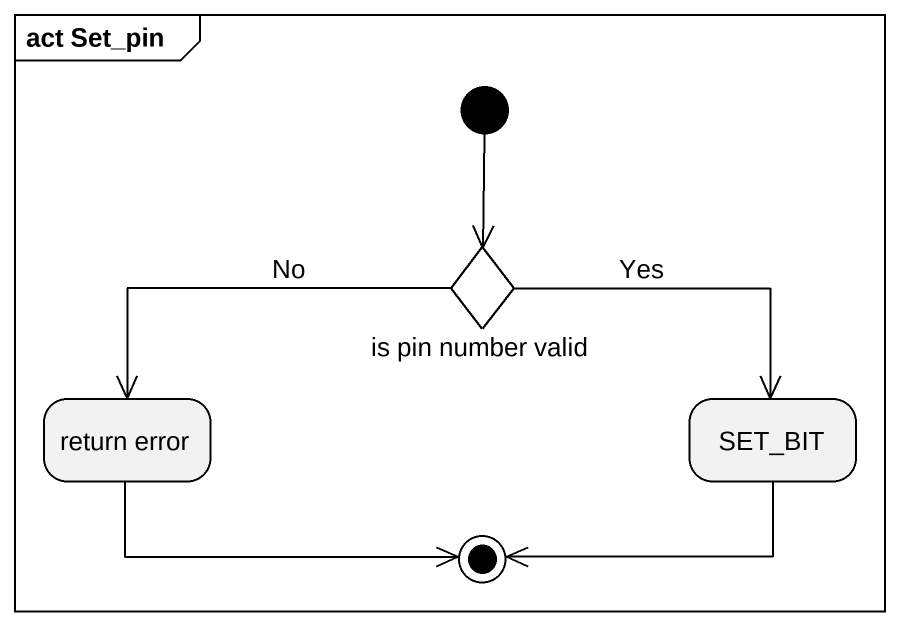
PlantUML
@startuml
mainframe act Set_pin
hide empty description
state "is pin number valid" as is_pin_number_valid <<choice>>
state "return error" as return_error
state SET_BIT
[*] --> is_pin_number_valid
is_pin_number_valid -left-> return_error : No
is_pin_number_valid -right-> SET_BIT : Yes
return_error -right-> [*]
SET_BIT -left-> [*]
@enduml
